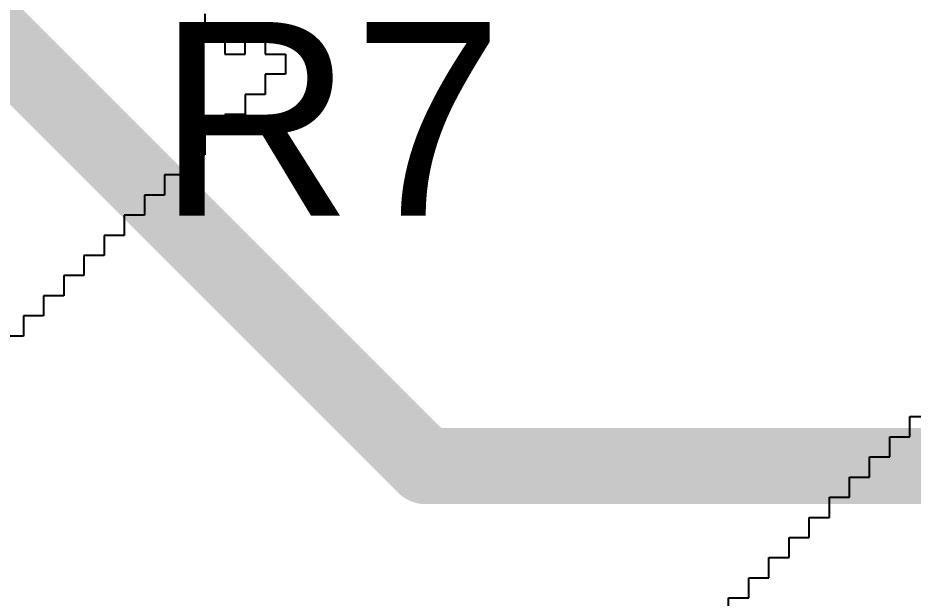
# Model space of a CAD drawing. Header units: inches. Extents: x 1.37 to 7.44, y 1.69 to 5.2.
# Drawn here: x 6.1667 to 6.4439, y 3.1587 to 3.3384 of the extents above; entities that cross this region are included whole.
import ezdxf

# ---------------------------------------------------------------- set-up
doc = ezdxf.new("R2010")
doc.units = ezdxf.units.IN
doc.header["$MEASUREMENT"] = 0
for name, color, linetype in [('Bottom Overlay', 54, 'Continuous'), ('Top Layer', 1, 'Continuous'), ('Top Overlay', 2, 'Continuous')]:
    doc.layers.add(name, color=color, linetype=linetype)
doc.styles.add('Arial', font='', dxfattribs={"height": 0.2})
doc.styles.get('Arial').set_extended_font_data('Arial')

msp = doc.modelspace()

# ---------------------------------------------------------------- linework, layer by layer
at = {"layer": 'Bottom Overlay'}
for p, q in [((6.2246, 3.33965), (6.2246, 3.33341)), ((6.2246, 3.33341), (6.23084, 3.33341)), ((6.23084, 3.33341), (6.23084, 3.32718)), ((6.23708, 3.32718), (6.23708, 3.33341)), ((6.23708, 3.33341), (6.24332, 3.33341)), ((6.24332, 3.33341), (6.24332, 3.32718)), ((6.23084, 3.32718), (6.23708, 3.32718)), ((6.24332, 3.32718), (6.24955, 3.32718)), ((6.24955, 3.32718), (6.24955, 3.32094)), ((6.24955, 3.32094), (6.24332, 3.32094)), ((6.24332, 3.32094), (6.24332, 3.3147)), ((6.24332, 3.3147), (6.23708, 3.3147)), ((6.23708, 3.3147), (6.23708, 3.30846)), ((6.23708, 3.30846), (6.23084, 3.30846)), ((6.23084, 3.30846), (6.23084, 3.30223)), ((6.23084, 3.30223), (6.2246, 3.30223)), ((6.2246, 3.30223), (6.2246, 3.29599)), ((6.2246, 3.29599), (6.21837, 3.29599)), ((6.21837, 3.29599), (6.21837, 3.28975)), ((6.21837, 3.28975), (6.21213, 3.28975)), ((6.21213, 3.28975), (6.21213, 3.28351)), ((6.21213, 3.28351), (6.20589, 3.28351)), ((6.20589, 3.28351), (6.20589, 3.27728)), ((6.20589, 3.27728), (6.19965, 3.27728)), ((6.19965, 3.27728), (6.19965, 3.27104)), ((6.19965, 3.27104), (6.19342, 3.27104)), ((6.19342, 3.27104), (6.19342, 3.2648)), ((6.19342, 3.2648), (6.18718, 3.2648)), ((6.18718, 3.2648), (6.18718, 3.25856)), ((6.18718, 3.25856), (6.18094, 3.25856)), ((6.18094, 3.25856), (6.18094, 3.25232)), ((6.18094, 3.25232), (6.1747, 3.25232)), ((6.1747, 3.25232), (6.1747, 3.24609)), ((6.1747, 3.24609), (6.16847, 3.24609)), ((6.16847, 3.24609), (6.16847, 3.23985)), ((6.16847, 3.23985), (6.16223, 3.23985)), ((6.44292, 3.20866), (6.44292, 3.2149)), ((6.44292, 3.2149), (6.44916, 3.2149)), ((6.43668, 3.20242), (6.43668, 3.20866)), ((6.43668, 3.20866), (6.44292, 3.20866)), ((6.43045, 3.19619), (6.43045, 3.20242)), ((6.43045, 3.20242), (6.43668, 3.20242)), ((6.42421, 3.18995), (6.42421, 3.19619)), ((6.42421, 3.19619), (6.43045, 3.19619)), ((6.41797, 3.18371), (6.41797, 3.18995)), ((6.41797, 3.18995), (6.42421, 3.18995)), ((6.41173, 3.17747), (6.41173, 3.18371)), ((6.41173, 3.18371), (6.41797, 3.18371)), ((6.4055, 3.17124), (6.4055, 3.17747)), ((6.4055, 3.17747), (6.41173, 3.17747)), ((6.39926, 3.165), (6.39926, 3.17124)), ((6.39926, 3.17124), (6.4055, 3.17124)), ((6.39302, 3.15876), (6.39302, 3.165)), ((6.39302, 3.165), (6.39926, 3.165)), ((6.38678, 3.15252), (6.38678, 3.15876)), ((6.38678, 3.15876), (6.39302, 3.15876))]:
    msp.add_line(p, q, dxfattribs=at)
at = {"layer": 'Top Layer'}
for points in [[(6.10669, 3.38583, 0.02362, 0.02362, 0), (6.29291, 3.19961, 0.02362, 0.02362, 0)], [(6.29291, 3.19961, 0.02362, 0.02362, 0), (6.61418, 3.19961, 0.02362, 0.02362, 0)]]:
    msp.add_lwpolyline(points, format="xyseb", dxfattribs=at)
msp.add_lwpolyline([(6.28701, 3.19961, 0.01181, 0.01181, 1), (6.29882, 3.19961, 0.01181, 0.01181, 1)], format="xyseb", close=True, dxfattribs=at)
msp.add_lwpolyline([(6.28701, 3.19961, 0.01181, 0.01181, 1), (6.29882, 3.19961, 0.01181, 0.01181, 1)], format="xyseb", close=True, dxfattribs=at)

# ---------------------------------------------------------------- texts
at = {"layer": 'Top Overlay', "style": 'Arial'}
msp.add_text('R7', height=0.06, dxfattribs=at).set_placement((6.20986, 3.2771))

doc.saveas('drawing.dxf')
